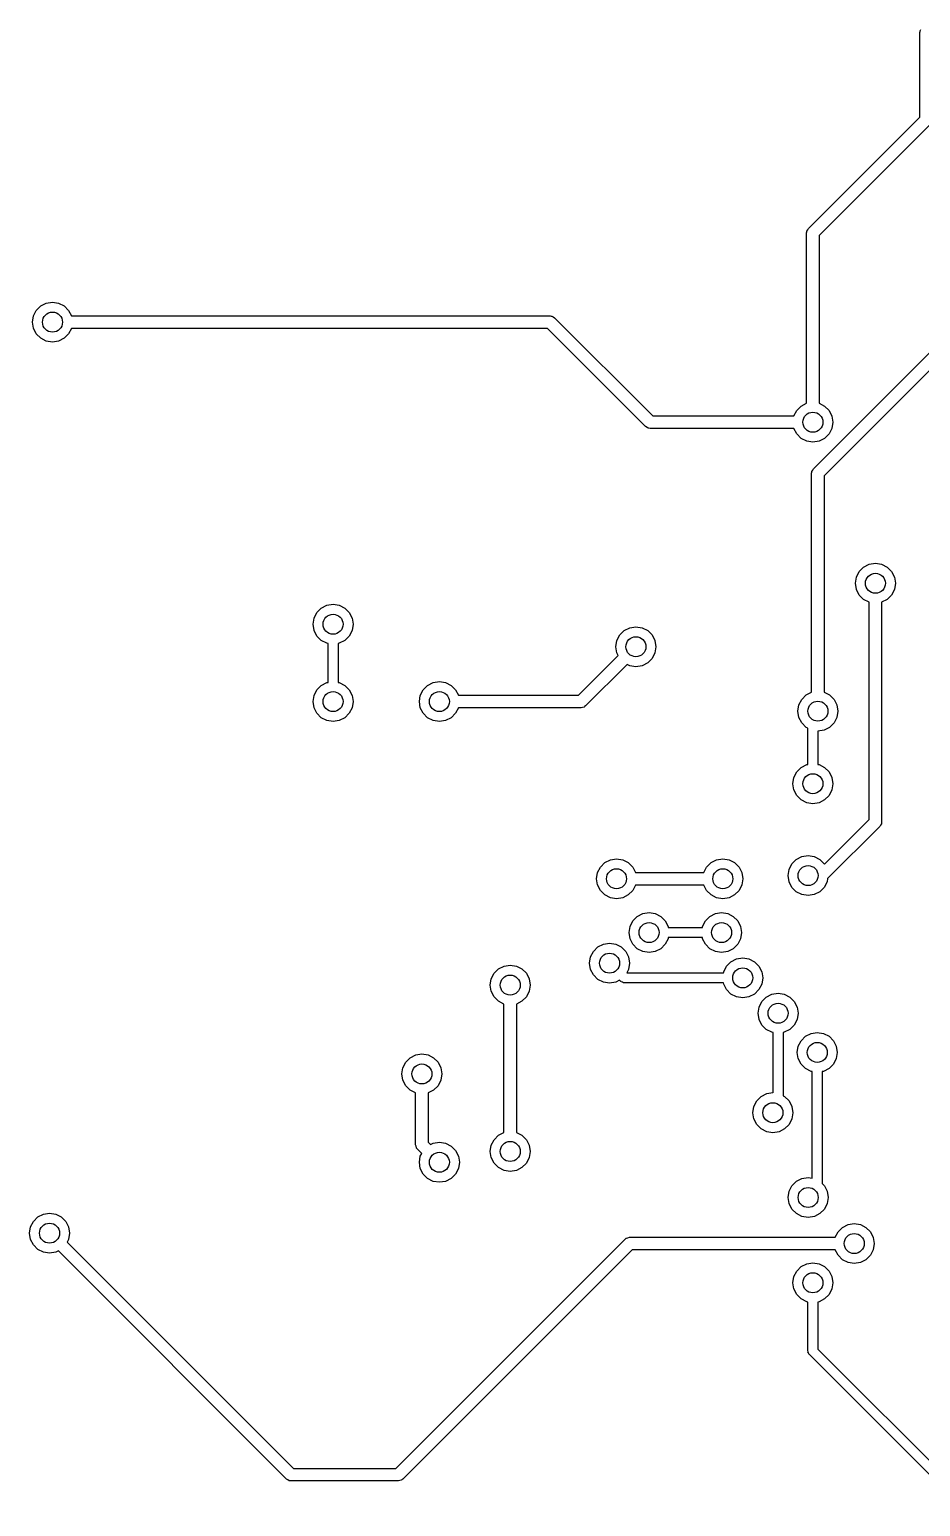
# Model space of a CAD drawing. Extents: x 3.41 to 5.54, y -3.06 to -0.6.
# Drawn here: x 3.47 to 4.171, y -1.916 to -0.754 of the extents above; entities that cross this region are included whole.
import ezdxf

# ---------------------------------------------------------------- set-up
doc = ezdxf.new("R2010")
doc.units = 0
doc.header["$MEASUREMENT"] = 0
doc.layers.add('BLACK', color=7, linetype='CONTINUOUS')

msp = doc.modelspace()

# ---------------------------------------------------------------- linework, layer by layer
at = {"layer": 'BLACK', "linetype": 'CONTINUOUS'}
for p, q in [((4.17093, -0.755387), (4.17098, -0.75529)), ((4.17098, -0.75529), (4.17102, -0.755038)), ((4.17102, -0.755038), (4.17168, -0.75402)), ((4.17082, -0.756436), (4.17094, -0.755568)), ((4.17082, -0.82289), (4.17082, -0.756436)), ((4.17094, -0.755568), (4.17093, -0.755387)), ((4.08313, -0.910573), (4.17082, -0.82289)), ((4.17922, -0.828408), (4.09154, -0.916091)), ((4.08169, -0.914053), (4.08182, -0.913185)), ((4.08169, -1.04804), (4.08169, -0.914053)), ((4.08181, -0.913004), (4.08186, -0.912907)), ((4.08182, -0.913185), (4.08181, -0.913004)), ((4.08186, -0.912907), (4.0819, -0.912655)), ((4.0819, -0.912655), (4.08255, -0.911636)), ((4.08255, -0.911636), (4.08313, -0.910573)), ((4.09154, -0.916091), (4.09154, -1.04804)), ((3.47321, -0.979386), (3.47545, -0.974996)), ((3.47545, -0.974996), (3.47893, -0.971512)), ((3.47893, -0.971512), (3.48332, -0.969275)), ((3.48332, -0.969275), (3.48819, -0.968504)), ((3.48819, -0.968504), (3.49306, -0.969275)), ((3.49306, -0.969275), (3.49745, -0.971512)), ((3.49745, -0.971512), (3.50093, -0.974996)), ((3.50093, -0.974996), (3.50314, -0.979331)), ((3.47244, -0.984252), (3.47321, -0.979386)), ((3.47321, -0.989118), (3.47244, -0.984252)), ((3.50314, -0.979331), (3.87975, -0.979331)), ((3.87975, -0.979331), (3.88062, -0.979456)), ((3.88062, -0.979456), (3.8808, -0.979444)), ((3.8808, -0.979444), (3.8809, -0.979497)), ((3.8809, -0.979497), (3.88115, -0.979533)), ((3.88115, -0.979533), (3.88217, -0.980191)), ((3.88217, -0.980191), (3.88323, -0.980772)), ((3.88323, -0.980772), (3.96053, -1.05807)), ((3.47545, -0.993508), (3.47321, -0.989118)), ((3.47893, -0.996992), (3.47545, -0.993508)), ((3.48332, -0.999229), (3.47893, -0.996992)), ((3.48819, -1), (3.48332, -0.999229)), ((3.49306, -0.999229), (3.48819, -1)), ((3.49745, -0.996992), (3.49306, -0.999229)), ((3.50093, -0.993508), (3.49745, -0.996992)), ((3.50314, -0.989173), (3.50093, -0.993508)), ((3.87771, -0.989173), (3.50314, -0.989173)), ((3.95501, -1.06647), (3.87771, -0.989173)), ((4.08707, -1.09967), (4.17819, -1.00855)), ((4.18659, -1.01407), (4.09547, -1.10519)), ((4.07166, -1.05807), (4.07387, -1.05374)), ((4.07387, -1.05374), (4.07736, -1.05025)), ((4.07736, -1.05025), (4.08169, -1.04804)), ((4.09154, -1.04804), (4.09587, -1.05025)), ((4.09587, -1.05025), (4.09935, -1.05374)), ((4.09935, -1.05374), (4.10159, -1.05813)), ((3.95607, -1.06705), (3.95501, -1.06647)), ((3.95709, -1.06771), (3.95607, -1.06705)), ((3.95734, -1.06775), (3.95709, -1.06771)), ((3.95744, -1.0678), (3.95734, -1.06775)), ((3.95762, -1.06779), (3.95744, -1.0678)), ((3.95849, -1.06791), (3.95762, -1.06779)), ((4.07166, -1.06791), (3.95849, -1.06791)), ((3.96053, -1.05807), (4.07166, -1.05807)), ((4.07387, -1.07225), (4.07166, -1.06791)), ((4.10159, -1.06786), (4.09935, -1.07225)), ((4.10159, -1.05813), (4.10236, -1.06299)), ((4.10236, -1.06299), (4.10159, -1.06786)), ((4.07736, -1.07573), (4.07387, -1.07225)), ((4.08175, -1.07797), (4.07736, -1.07573)), ((4.08661, -1.07874), (4.08175, -1.07797)), ((4.09148, -1.07797), (4.08661, -1.07874)), ((4.09587, -1.07573), (4.09148, -1.07797)), ((4.09935, -1.07225), (4.09587, -1.07573)), ((4.08563, -1.10315), (4.08576, -1.10228)), ((4.08563, -1.27542), (4.08563, -1.10315)), ((4.08574, -1.1021), (4.0858, -1.102)), ((4.08576, -1.10228), (4.08574, -1.1021)), ((4.0858, -1.102), (4.08583, -1.10175)), ((4.08583, -1.10175), (4.08649, -1.10073)), ((4.08649, -1.10073), (4.08707, -1.09967)), ((4.09547, -1.10519), (4.09547, -1.27542)), ((4.12006, -1.18976), (4.12083, -1.1849)), ((4.12083, -1.1849), (4.12306, -1.18051)), ((4.12306, -1.18051), (4.12655, -1.17702)), ((4.12655, -1.17702), (4.13094, -1.17479)), ((4.13094, -1.17479), (4.13581, -1.17402)), ((4.13581, -1.17402), (4.14067, -1.17479)), ((4.14067, -1.17479), (4.14506, -1.17702)), ((4.14506, -1.17702), (4.14855, -1.18051)), ((4.14855, -1.18051), (4.15078, -1.1849)), ((4.15078, -1.1849), (4.15155, -1.18976)), ((4.12083, -1.19463), (4.12006, -1.18976)), ((4.12306, -1.19902), (4.12083, -1.19463)), ((4.15078, -1.19463), (4.14855, -1.19902)), ((4.15155, -1.18976), (4.15078, -1.19463)), ((3.69973, -1.20922), (3.70412, -1.20698)), ((3.70412, -1.20698), (3.70899, -1.20621)), ((3.70899, -1.20621), (3.71385, -1.20698)), ((3.71385, -1.20698), (3.71824, -1.20922)), ((4.12655, -1.2025), (4.12306, -1.19902)), ((4.13088, -1.20471), (4.12655, -1.2025)), ((4.13088, -1.37554), (4.13088, -1.20471)), ((4.14506, -1.2025), (4.14073, -1.20471)), ((4.14073, -1.20471), (4.14073, -1.37757)), ((4.14855, -1.19902), (4.14506, -1.2025)), ((3.69324, -1.22196), (3.69401, -1.21709)), ((3.69401, -1.21709), (3.69625, -1.2127)), ((3.69625, -1.2127), (3.69973, -1.20922)), ((3.71824, -1.20922), (3.72173, -1.2127)), ((3.72173, -1.2127), (3.72397, -1.21709)), ((3.72397, -1.21709), (3.72474, -1.22196)), ((3.69401, -1.22683), (3.69324, -1.22196)), ((3.69625, -1.23122), (3.69401, -1.22683)), ((3.69973, -1.2347), (3.69625, -1.23122)), ((3.72173, -1.23122), (3.71824, -1.2347)), ((3.72397, -1.22683), (3.72173, -1.23122)), ((3.72474, -1.22196), (3.72397, -1.22683)), ((3.93236, -1.23481), (3.93459, -1.23042)), ((3.93459, -1.23042), (3.93808, -1.22693)), ((3.93808, -1.22693), (3.94247, -1.22469)), ((3.94247, -1.22469), (3.94733, -1.22392)), ((3.94733, -1.22392), (3.9522, -1.22469)), ((3.9522, -1.22469), (3.95659, -1.22693)), ((3.95659, -1.22693), (3.96007, -1.23042)), ((3.96007, -1.23042), (3.96231, -1.23481)), ((3.70412, -1.23694), (3.69973, -1.2347)), ((3.70505, -1.23709), (3.70412, -1.23694)), ((3.70505, -1.26768), (3.70505, -1.23709)), ((3.71385, -1.23694), (3.71292, -1.23709)), ((3.71292, -1.23709), (3.71292, -1.26768)), ((3.71824, -1.2347), (3.71385, -1.23694)), ((3.93159, -1.23967), (3.93236, -1.23481)), ((3.93236, -1.24454), (3.93159, -1.23967)), ((3.96231, -1.23481), (3.96308, -1.23967)), ((3.96308, -1.23967), (3.96231, -1.24454)), ((3.90216, -1.27789), (3.93342, -1.24663)), ((3.94038, -1.25359), (3.90768, -1.28629)), ((3.93342, -1.24663), (3.93236, -1.24454)), ((3.94247, -1.25465), (3.94038, -1.25359)), ((3.94733, -1.25542), (3.94247, -1.25465)), ((3.9522, -1.25465), (3.94733, -1.25542)), ((3.95659, -1.25241), (3.9522, -1.25465)), ((3.96007, -1.24893), (3.95659, -1.25241)), ((3.96231, -1.24454), (3.96007, -1.24893)), ((3.69324, -1.28281), (3.69401, -1.27794)), ((3.69401, -1.27794), (3.69625, -1.27355)), ((3.69625, -1.27355), (3.69973, -1.27007)), ((3.69973, -1.27007), (3.70412, -1.26783)), ((3.70412, -1.26783), (3.70505, -1.26768)), ((3.71292, -1.26768), (3.71385, -1.26783)), ((3.71385, -1.26783), (3.71824, -1.27007)), ((3.71824, -1.27007), (3.72173, -1.27355)), ((3.72173, -1.27355), (3.72397, -1.27794)), ((3.72397, -1.27794), (3.72474, -1.28281)), ((3.7769, -1.28281), (3.77767, -1.27794)), ((3.77767, -1.27794), (3.77991, -1.27355)), ((3.77991, -1.27355), (3.78339, -1.27007)), ((3.78339, -1.27007), (3.78778, -1.26783)), ((3.78778, -1.26783), (3.79265, -1.26706)), ((3.79265, -1.26706), (3.79752, -1.26783)), ((3.79752, -1.26783), (3.80191, -1.27007)), ((3.80191, -1.27007), (3.80539, -1.27355)), ((3.80539, -1.27355), (3.8076, -1.27789)), ((3.8076, -1.27789), (3.90216, -1.27789)), ((4.07781, -1.28112), (4.08129, -1.27763)), ((4.08129, -1.27763), (4.08563, -1.27542)), ((4.09547, -1.27542), (4.09981, -1.27763)), ((4.09981, -1.27763), (4.10329, -1.28112)), ((3.69401, -1.28767), (3.69324, -1.28281)), ((3.69625, -1.29206), (3.69401, -1.28767)), ((3.72397, -1.28767), (3.72173, -1.29206)), ((3.72474, -1.28281), (3.72397, -1.28767)), ((3.77767, -1.28767), (3.7769, -1.28281)), ((3.77991, -1.29206), (3.77767, -1.28767)), ((3.8076, -1.28773), (3.80539, -1.29206)), ((3.9042, -1.28773), (3.8076, -1.28773)), ((3.90536, -1.28739), (3.9042, -1.28773)), ((3.90655, -1.28713), (3.90536, -1.28739)), ((3.90675, -1.28698), (3.90655, -1.28713)), ((3.90686, -1.28695), (3.90675, -1.28698)), ((3.90698, -1.28681), (3.90686, -1.28695)), ((3.90768, -1.28629), (3.90698, -1.28681)), ((4.0748, -1.29037), (4.07557, -1.28551)), ((4.07557, -1.28551), (4.07781, -1.28112)), ((4.10329, -1.28112), (4.10553, -1.28551)), ((4.10553, -1.28551), (4.1063, -1.29037)), ((3.69973, -1.29555), (3.69625, -1.29206)), ((3.70412, -1.29779), (3.69973, -1.29555)), ((3.70899, -1.29856), (3.70412, -1.29779)), ((3.71385, -1.29779), (3.70899, -1.29856)), ((3.71824, -1.29555), (3.71385, -1.29779)), ((3.72173, -1.29206), (3.71824, -1.29555)), ((3.78339, -1.29555), (3.77991, -1.29206)), ((3.78778, -1.29779), (3.78339, -1.29555)), ((3.79265, -1.29856), (3.78778, -1.29779)), ((3.79752, -1.29779), (3.79265, -1.29856)), ((3.80191, -1.29555), (3.79752, -1.29779)), ((3.80539, -1.29206), (3.80191, -1.29555)), ((4.07557, -1.29524), (4.0748, -1.29037)), ((4.07781, -1.29963), (4.07557, -1.29524)), ((4.08129, -1.30311), (4.07781, -1.29963)), ((4.10329, -1.29963), (4.09981, -1.30311)), ((4.10553, -1.29524), (4.10329, -1.29963)), ((4.1063, -1.29037), (4.10553, -1.29524)), ((4.08268, -1.30382), (4.08129, -1.30311)), ((4.08268, -1.3323), (4.08268, -1.30382)), ((4.09542, -1.30535), (4.09055, -1.30612)), ((4.09055, -1.30612), (4.09055, -1.3323)), ((4.09981, -1.30311), (4.09542, -1.30535)), ((4.07387, -1.33816), (4.07736, -1.33468)), ((4.07736, -1.33468), (4.08175, -1.33244)), ((4.08175, -1.33244), (4.08268, -1.3323)), ((4.09055, -1.3323), (4.09148, -1.33244)), ((4.09148, -1.33244), (4.09587, -1.33468)), ((4.09587, -1.33468), (4.09935, -1.33816)), ((4.07087, -1.34742), (4.07164, -1.34255)), ((4.07164, -1.35229), (4.07087, -1.34742)), ((4.07164, -1.34255), (4.07387, -1.33816)), ((4.09935, -1.33816), (4.10159, -1.34255)), ((4.10159, -1.34255), (4.10236, -1.34742)), ((4.10236, -1.34742), (4.10159, -1.35229)), ((4.07387, -1.35668), (4.07164, -1.35229)), ((4.07736, -1.36016), (4.07387, -1.35668)), ((4.09935, -1.35668), (4.09587, -1.36016)), ((4.10159, -1.35229), (4.09935, -1.35668)), ((4.08175, -1.3624), (4.07736, -1.36016)), ((4.08661, -1.36317), (4.08175, -1.3624)), ((4.09148, -1.3624), (4.08661, -1.36317)), ((4.09587, -1.36016), (4.09148, -1.3624)), ((4.09568, -1.41073), (4.13088, -1.37554)), ((4.13929, -1.38105), (4.09819, -1.42215)), ((4.13987, -1.37999), (4.13929, -1.38105)), ((4.14052, -1.37897), (4.13987, -1.37999)), ((4.14056, -1.37872), (4.14052, -1.37897)), ((4.14061, -1.37862), (4.14056, -1.37872)), ((4.14073, -1.37757), (4.1406, -1.37844)), ((4.1406, -1.37844), (4.14061, -1.37862)), ((4.07356, -1.407), (4.07795, -1.40477)), ((4.07795, -1.40477), (4.08282, -1.404)), ((4.08282, -1.404), (4.08769, -1.40477)), ((4.08769, -1.40477), (4.09208, -1.407)), ((3.91634, -1.42224), (3.91711, -1.41738)), ((3.91711, -1.41738), (3.91934, -1.41299)), ((3.91934, -1.41299), (3.92283, -1.4095)), ((3.92283, -1.4095), (3.92722, -1.40727)), ((3.92722, -1.40727), (3.93208, -1.4065)), ((3.93208, -1.4065), (3.93695, -1.40727)), ((3.93695, -1.40727), (3.94134, -1.4095)), ((3.94134, -1.4095), (3.94483, -1.41299)), ((3.94483, -1.41299), (3.94703, -1.41732)), ((3.94703, -1.41732), (4.0008, -1.41732)), ((4.0008, -1.41732), (4.00301, -1.41299)), ((4.00301, -1.41299), (4.00649, -1.4095)), ((4.00649, -1.4095), (4.01088, -1.40727)), ((4.01088, -1.40727), (4.01575, -1.4065)), ((4.01575, -1.4065), (4.02061, -1.40727)), ((4.02061, -1.40727), (4.025, -1.4095)), ((4.025, -1.4095), (4.02849, -1.41299)), ((4.02849, -1.41299), (4.03072, -1.41738)), ((4.03072, -1.41738), (4.03149, -1.42224)), ((4.06707, -1.41974), (4.06784, -1.41488)), ((4.06784, -1.41488), (4.07008, -1.41049)), ((4.07008, -1.41049), (4.07356, -1.407)), ((4.09208, -1.407), (4.09556, -1.41049)), ((4.09556, -1.41049), (4.09568, -1.41073)), ((3.91711, -1.42711), (3.91634, -1.42224)), ((3.91934, -1.4315), (3.91711, -1.42711)), ((3.94703, -1.42716), (3.94483, -1.4315)), ((4.0008, -1.42716), (3.94703, -1.42716)), ((4.00301, -1.4315), (4.0008, -1.42716)), ((4.03072, -1.42711), (4.02849, -1.4315)), ((4.03149, -1.42224), (4.03072, -1.42711)), ((4.06784, -1.42461), (4.06707, -1.41974)), ((4.07008, -1.429), (4.06784, -1.42461)), ((4.07356, -1.43248), (4.07008, -1.429)), ((4.09556, -1.429), (4.09208, -1.43248)), ((4.0978, -1.42461), (4.09556, -1.429)), ((4.09819, -1.42215), (4.0978, -1.42461)), ((3.92283, -1.43498), (3.91934, -1.4315)), ((3.92722, -1.43722), (3.92283, -1.43498)), ((3.93208, -1.43799), (3.92722, -1.43722)), ((3.93695, -1.43722), (3.93208, -1.43799)), ((3.94134, -1.43498), (3.93695, -1.43722)), ((3.94483, -1.4315), (3.94134, -1.43498)), ((4.00649, -1.43498), (4.00301, -1.4315)), ((4.01088, -1.43722), (4.00649, -1.43498)), ((4.01575, -1.43799), (4.01088, -1.43722)), ((4.02061, -1.43722), (4.01575, -1.43799)), ((4.025, -1.43498), (4.02061, -1.43722)), ((4.02849, -1.4315), (4.025, -1.43498)), ((4.07795, -1.43472), (4.07356, -1.43248)), ((4.08282, -1.43549), (4.07795, -1.43472)), ((4.08769, -1.43472), (4.08282, -1.43549)), ((4.09208, -1.43248), (4.08769, -1.43472)), ((3.94496, -1.45531), (3.94844, -1.45183)), ((3.94844, -1.45183), (3.95283, -1.44959)), ((3.95283, -1.44959), (3.9577, -1.44882)), ((3.9577, -1.44882), (3.96256, -1.44959)), ((3.96256, -1.44959), (3.96695, -1.45183)), ((3.96695, -1.45183), (3.97044, -1.45531)), ((4.002, -1.45531), (4.00549, -1.45183)), ((4.00549, -1.45183), (4.00988, -1.44959)), ((4.00988, -1.44959), (4.01474, -1.44882)), ((4.01474, -1.44882), (4.01961, -1.44959)), ((4.01961, -1.44959), (4.024, -1.45183)), ((4.024, -1.45183), (4.02748, -1.45531)), ((3.94195, -1.46457), (3.94272, -1.4597)), ((3.94272, -1.4597), (3.94496, -1.45531)), ((3.97044, -1.45531), (3.97267, -1.4597)), ((3.97267, -1.4597), (3.97282, -1.46063)), ((3.97282, -1.46063), (3.99962, -1.46063)), ((3.99962, -1.46063), (3.99977, -1.4597)), ((3.99977, -1.4597), (4.002, -1.45531)), ((4.02748, -1.45531), (4.02972, -1.4597)), ((4.02972, -1.4597), (4.03049, -1.46457)), ((3.91733, -1.47593), (3.92172, -1.47369)), ((3.92172, -1.47369), (3.92659, -1.47292)), ((3.92659, -1.47292), (3.93146, -1.47369)), ((3.93146, -1.47369), (3.93585, -1.47593)), ((3.94272, -1.46943), (3.94195, -1.46457)), ((3.94496, -1.47382), (3.94272, -1.46943)), ((3.94844, -1.47731), (3.94496, -1.47382)), ((3.97044, -1.47382), (3.96695, -1.47731)), ((3.97267, -1.46943), (3.97044, -1.47382)), ((3.97282, -1.4685), (3.97267, -1.46943)), ((3.99962, -1.4685), (3.97282, -1.4685)), ((3.99977, -1.46943), (3.99962, -1.4685)), ((4.002, -1.47382), (3.99977, -1.46943)), ((4.00549, -1.47731), (4.002, -1.47382)), ((4.02748, -1.47382), (4.024, -1.47731)), ((4.02972, -1.46943), (4.02748, -1.47382)), ((4.03049, -1.46457), (4.02972, -1.46943)), ((3.91084, -1.48867), (3.91161, -1.4838)), ((3.91161, -1.4838), (3.91385, -1.47941)), ((3.91385, -1.47941), (3.91733, -1.47593)), ((3.93585, -1.47593), (3.93933, -1.47941)), ((3.93933, -1.47941), (3.94157, -1.4838)), ((3.94157, -1.4838), (3.94234, -1.48867)), ((3.95283, -1.47954), (3.94844, -1.47731)), ((3.9577, -1.48031), (3.95283, -1.47954)), ((3.96256, -1.47954), (3.9577, -1.48031)), ((3.96695, -1.47731), (3.96256, -1.47954)), ((4.00988, -1.47954), (4.00549, -1.47731)), ((4.01474, -1.48031), (4.00988, -1.47954)), ((4.01961, -1.47954), (4.01474, -1.48031)), ((4.01865, -1.49097), (4.02213, -1.48748)), ((4.024, -1.47731), (4.01961, -1.47954)), ((4.02213, -1.48748), (4.02652, -1.48525)), ((4.02652, -1.48525), (4.03139, -1.48448)), ((4.03139, -1.48448), (4.03625, -1.48525)), ((4.03625, -1.48525), (4.04064, -1.48748)), ((4.04064, -1.48748), (4.04413, -1.49097)), ((3.83345, -1.50104), (3.83568, -1.49665)), ((3.83568, -1.49665), (3.83917, -1.49316)), ((3.83917, -1.49316), (3.84356, -1.49093)), ((3.84356, -1.49093), (3.84842, -1.49016)), ((3.84842, -1.49016), (3.85329, -1.49093)), ((3.85329, -1.49093), (3.85768, -1.49316)), ((3.85768, -1.49316), (3.86116, -1.49665)), ((3.86116, -1.49665), (3.8634, -1.50104)), ((3.91161, -1.49354), (3.91084, -1.48867)), ((3.91385, -1.49793), (3.91161, -1.49354)), ((3.91733, -1.50141), (3.91385, -1.49793)), ((3.94157, -1.49354), (3.94017, -1.49629)), ((3.94017, -1.49629), (4.01626, -1.49629)), ((3.94234, -1.48867), (3.94157, -1.49354)), ((4.01626, -1.49629), (4.01641, -1.49536)), ((4.01641, -1.49536), (4.01865, -1.49097)), ((4.04413, -1.49097), (4.04637, -1.49536)), ((4.04637, -1.49536), (4.04714, -1.50022)), ((3.83268, -1.5059), (3.83345, -1.50104)), ((3.83345, -1.51077), (3.83268, -1.5059)), ((3.8634, -1.50104), (3.86417, -1.5059)), ((3.86417, -1.5059), (3.8634, -1.51077)), ((3.92172, -1.50365), (3.91733, -1.50141)), ((3.92659, -1.50442), (3.92172, -1.50365)), ((3.93146, -1.50365), (3.92659, -1.50442)), ((3.93447, -1.50211), (3.93146, -1.50365)), ((3.93536, -1.50301), (3.93447, -1.50211)), ((3.93565, -1.50315), (3.93536, -1.50301)), ((3.93583, -1.50341), (3.93565, -1.50315)), ((3.93671, -1.50369), (3.93583, -1.50341)), ((3.93753, -1.50411), (3.93671, -1.50369)), ((3.93784, -1.50406), (3.93753, -1.50411)), ((3.93815, -1.50416), (3.93784, -1.50406)), ((4.01626, -1.50416), (3.93815, -1.50416)), ((4.01641, -1.50509), (4.01626, -1.50416)), ((4.01865, -1.50948), (4.01641, -1.50509)), ((4.02213, -1.51296), (4.01865, -1.50948)), ((4.04413, -1.50948), (4.04064, -1.51296)), ((4.04637, -1.50509), (4.04413, -1.50948)), ((4.04714, -1.50022), (4.04637, -1.50509)), ((3.83568, -1.51516), (3.83345, -1.51077)), ((3.83917, -1.51865), (3.83568, -1.51516)), ((3.8435, -1.52085), (3.83917, -1.51865)), ((3.8435, -1.62186), (3.8435, -1.52085)), ((3.85768, -1.51865), (3.85334, -1.52085)), ((3.85334, -1.52085), (3.85334, -1.62186)), ((3.86116, -1.51516), (3.85768, -1.51865)), ((3.8634, -1.51077), (3.86116, -1.51516)), ((4.02652, -1.5152), (4.02213, -1.51296)), ((4.03139, -1.51597), (4.02652, -1.5152)), ((4.03625, -1.5152), (4.03139, -1.51597)), ((4.04064, -1.51296), (4.03625, -1.5152)), ((4.04424, -1.52318), (4.04647, -1.51879)), ((4.04647, -1.51879), (4.04996, -1.51531)), ((4.04996, -1.51531), (4.05435, -1.51307)), ((4.05435, -1.51307), (4.05921, -1.5123)), ((4.05921, -1.5123), (4.06408, -1.51307)), ((4.06408, -1.51307), (4.06847, -1.51531)), ((4.06847, -1.51531), (4.07195, -1.51879)), ((4.07195, -1.51879), (4.07419, -1.52318)), ((4.04347, -1.52805), (4.04424, -1.52318)), ((4.04424, -1.53292), (4.04347, -1.52805)), ((4.04647, -1.53731), (4.04424, -1.53292)), ((4.07419, -1.53292), (4.07195, -1.53731)), ((4.07419, -1.52318), (4.07496, -1.52805)), ((4.07496, -1.52805), (4.07419, -1.53292)), ((4.04996, -1.54079), (4.04647, -1.53731)), ((4.05435, -1.54303), (4.04996, -1.54079)), ((4.05528, -1.54317), (4.05435, -1.54303)), ((4.05528, -1.59058), (4.05528, -1.54317)), ((4.06408, -1.54303), (4.06315, -1.54317)), ((4.06315, -1.54317), (4.06315, -1.59293)), ((4.06847, -1.54079), (4.06408, -1.54303)), ((4.07195, -1.53731), (4.06847, -1.54079)), ((4.0808, -1.54616), (4.08519, -1.54392)), ((4.08519, -1.54392), (4.09006, -1.54315)), ((4.09006, -1.54315), (4.09493, -1.54392)), ((4.09493, -1.54392), (4.09932, -1.54616)), ((4.07431, -1.5589), (4.07508, -1.55403)), ((4.07508, -1.55403), (4.07732, -1.54964)), ((4.07732, -1.54964), (4.0808, -1.54616)), ((4.09932, -1.54616), (4.1028, -1.54964)), ((4.1028, -1.54964), (4.10504, -1.55403)), ((4.10504, -1.55403), (4.10581, -1.5589)), ((3.76394, -1.57097), (3.76618, -1.56658)), ((3.76618, -1.56658), (3.76966, -1.5631)), ((3.76966, -1.5631), (3.77405, -1.56086)), ((3.77405, -1.56086), (3.77892, -1.56009)), ((3.77892, -1.56009), (3.78378, -1.56086)), ((3.78378, -1.56086), (3.78817, -1.5631)), ((3.78817, -1.5631), (3.79166, -1.56658)), ((3.79166, -1.56658), (3.7939, -1.57097)), ((4.07508, -1.56376), (4.07431, -1.5589)), ((4.07732, -1.56815), (4.07508, -1.56376)), ((4.0808, -1.57164), (4.07732, -1.56815)), ((4.1028, -1.56815), (4.09932, -1.57164)), ((4.10504, -1.56376), (4.1028, -1.56815)), ((4.10581, -1.5589), (4.10504, -1.56376)), ((3.76317, -1.57584), (3.76394, -1.57097)), ((3.76394, -1.5807), (3.76317, -1.57584)), ((3.7939, -1.57097), (3.79467, -1.57584)), ((3.79467, -1.57584), (3.7939, -1.5807)), ((4.08519, -1.57387), (4.0808, -1.57164)), ((4.08612, -1.57402), (4.08519, -1.57387)), ((4.08612, -1.65778), (4.08612, -1.57402)), ((4.09493, -1.57387), (4.094, -1.57402)), ((4.094, -1.57402), (4.094, -1.66213)), ((4.09932, -1.57164), (4.09493, -1.57387)), ((3.76618, -1.58509), (3.76394, -1.5807)), ((3.76966, -1.58858), (3.76618, -1.58509)), ((3.774, -1.59078), (3.76966, -1.58858)), ((3.774, -1.63161), (3.774, -1.59078)), ((3.78817, -1.58858), (3.78384, -1.59078)), ((3.78384, -1.59078), (3.78384, -1.62957)), ((3.79166, -1.58509), (3.78817, -1.58858)), ((3.7939, -1.5807), (3.79166, -1.58509)), ((4.04586, -1.59356), (4.05025, -1.59132)), ((4.05025, -1.59132), (4.05512, -1.59055)), ((4.05512, -1.59055), (4.05528, -1.59058)), ((4.03937, -1.6063), (4.04014, -1.60143)), ((4.04014, -1.60143), (4.04238, -1.59704)), ((4.04238, -1.59704), (4.04586, -1.59356)), ((4.06315, -1.59293), (4.06437, -1.59356)), ((4.06437, -1.59356), (4.06786, -1.59704)), ((4.06786, -1.59704), (4.0701, -1.60143)), ((4.0701, -1.60143), (4.07087, -1.6063)), ((4.04014, -1.61117), (4.03937, -1.6063)), ((4.04238, -1.61556), (4.04014, -1.61117)), ((4.0701, -1.61117), (4.06786, -1.61556)), ((4.07087, -1.6063), (4.0701, -1.61117)), ((3.83568, -1.62755), (3.83917, -1.62407)), ((3.83917, -1.62407), (3.8435, -1.62186)), ((3.85334, -1.62186), (3.85768, -1.62407)), ((3.85768, -1.62407), (3.86116, -1.62755)), ((4.04586, -1.61904), (4.04238, -1.61556)), ((4.05025, -1.62128), (4.04586, -1.61904)), ((4.05512, -1.62205), (4.05025, -1.62128)), ((4.05998, -1.62128), (4.05512, -1.62205)), ((4.06437, -1.61904), (4.05998, -1.62128)), ((4.06786, -1.61556), (4.06437, -1.61904)), ((3.77434, -1.63277), (3.774, -1.63161)), ((3.77459, -1.63396), (3.77434, -1.63277)), ((3.77475, -1.63416), (3.77459, -1.63396)), ((3.77478, -1.63427), (3.77475, -1.63416)), ((3.77491, -1.63439), (3.77478, -1.63427)), ((3.77544, -1.63509), (3.77491, -1.63439)), ((3.77874, -1.63839), (3.77544, -1.63509)), ((3.77767, -1.64047), (3.77874, -1.63839)), ((3.78384, -1.62957), (3.7857, -1.63143)), ((3.7857, -1.63143), (3.78778, -1.63036)), ((3.78778, -1.63036), (3.79265, -1.62959)), ((3.79265, -1.62959), (3.79752, -1.63036)), ((3.79752, -1.63036), (3.80191, -1.6326)), ((3.80191, -1.6326), (3.80539, -1.63608)), ((3.80539, -1.63608), (3.80763, -1.64047)), ((3.83268, -1.63681), (3.83345, -1.63194)), ((3.83345, -1.64168), (3.83268, -1.63681)), ((3.83345, -1.63194), (3.83568, -1.62755)), ((3.86116, -1.62755), (3.8634, -1.63194)), ((3.8634, -1.63194), (3.86417, -1.63681)), ((3.86417, -1.63681), (3.8634, -1.64168)), ((3.7769, -1.64534), (3.77767, -1.64047)), ((3.77767, -1.65021), (3.7769, -1.64534)), ((3.77991, -1.6546), (3.77767, -1.65021)), ((3.80763, -1.65021), (3.80539, -1.6546)), ((3.80763, -1.64047), (3.8084, -1.64534)), ((3.8084, -1.64534), (3.80763, -1.65021)), ((3.83568, -1.64607), (3.83345, -1.64168)), ((3.83917, -1.64955), (3.83568, -1.64607)), ((3.84356, -1.65179), (3.83917, -1.64955)), ((3.85768, -1.64955), (3.85329, -1.65179)), ((3.86116, -1.64607), (3.85768, -1.64955)), ((3.8634, -1.64168), (3.86116, -1.64607)), ((3.78339, -1.65808), (3.77991, -1.6546)), ((3.78778, -1.66032), (3.78339, -1.65808)), ((3.79265, -1.66109), (3.78778, -1.66032)), ((3.79752, -1.66032), (3.79265, -1.66109)), ((3.80191, -1.65808), (3.79752, -1.66032)), ((3.80539, -1.6546), (3.80191, -1.65808)), ((3.84842, -1.65256), (3.84356, -1.65179)), ((3.85329, -1.65179), (3.84842, -1.65256)), ((4.07015, -1.66376), (4.07363, -1.66028)), ((4.07363, -1.66028), (4.07802, -1.65804)), ((4.07802, -1.65804), (4.08289, -1.65727)), ((4.08289, -1.65727), (4.08612, -1.65778)), ((4.06714, -1.67302), (4.06791, -1.66815)), ((4.06791, -1.67788), (4.06714, -1.67302)), ((4.06791, -1.66815), (4.07015, -1.66376)), ((4.094, -1.66213), (4.09563, -1.66376)), ((4.09563, -1.66376), (4.09787, -1.66815)), ((4.09787, -1.66815), (4.09864, -1.67302)), ((4.09864, -1.67302), (4.09787, -1.67788)), ((4.07015, -1.68227), (4.06791, -1.67788)), ((4.07363, -1.68576), (4.07015, -1.68227)), ((4.09563, -1.68227), (4.09215, -1.68576)), ((4.09787, -1.67788), (4.09563, -1.68227)), ((3.47014, -1.70111), (3.47091, -1.69625)), ((3.47091, -1.69625), (3.47315, -1.69186)), ((3.47315, -1.69186), (3.47663, -1.68837)), ((3.47663, -1.68837), (3.48102, -1.68614)), ((3.48102, -1.68614), (3.48589, -1.68537)), ((3.48589, -1.68537), (3.49076, -1.68614)), ((3.49076, -1.68614), (3.49515, -1.68837)), ((3.49515, -1.68837), (3.49863, -1.69186)), ((3.49863, -1.69186), (3.50087, -1.69625)), ((3.50087, -1.69625), (3.50164, -1.70111)), ((4.07802, -1.68799), (4.07363, -1.68576)), ((4.08289, -1.68876), (4.07802, -1.68799)), ((4.08776, -1.68799), (4.08289, -1.68876)), ((4.09215, -1.68576), (4.08776, -1.68799)), ((4.1064, -1.70001), (4.10988, -1.69653)), ((4.10988, -1.69653), (4.11427, -1.69429)), ((4.11427, -1.69429), (4.11914, -1.69352)), ((4.11914, -1.69352), (4.12401, -1.69429)), ((4.12401, -1.69429), (4.1284, -1.69653)), ((4.1284, -1.69653), (4.13188, -1.70001)), ((3.47091, -1.70598), (3.47014, -1.70111)), ((3.47315, -1.71037), (3.47091, -1.70598)), ((3.50087, -1.70598), (3.4998, -1.70807)), ((3.4998, -1.70807), (3.67795, -1.88622)), ((3.50164, -1.70111), (3.50087, -1.70598)), ((3.75836, -1.88622), (3.93879, -1.70579)), ((3.93879, -1.70579), (3.93949, -1.70526)), ((3.93949, -1.70526), (3.93961, -1.70513)), ((3.93961, -1.70513), (3.93971, -1.7051)), ((3.93971, -1.7051), (3.93992, -1.70494)), ((3.93992, -1.70494), (3.9411, -1.70469)), ((3.9411, -1.70469), (3.94227, -1.70435)), ((3.94227, -1.70435), (4.10419, -1.70435)), ((4.10419, -1.70435), (4.1064, -1.70001)), ((4.13188, -1.70001), (4.13412, -1.7044)), ((4.13412, -1.7044), (4.13489, -1.70927)), ((3.47663, -1.71386), (3.47315, -1.71037)), ((3.48102, -1.71609), (3.47663, -1.71386)), ((3.48589, -1.71686), (3.48102, -1.71609)), ((3.49076, -1.71609), (3.48589, -1.71686)), ((3.49284, -1.71503), (3.49076, -1.71609)), ((3.67243, -1.89462), (3.49284, -1.71503)), ((3.9443, -1.71419), (3.76388, -1.89462)), ((4.10419, -1.71419), (3.9443, -1.71419)), ((4.1064, -1.71852), (4.10419, -1.71419)), ((4.10988, -1.72201), (4.1064, -1.71852)), ((4.13188, -1.71852), (4.1284, -1.72201)), ((4.13412, -1.71413), (4.13188, -1.71852)), ((4.13489, -1.70927), (4.13412, -1.71413)), ((4.07164, -1.73529), (4.07387, -1.7309)), ((4.07387, -1.7309), (4.07736, -1.72742)), ((4.07736, -1.72742), (4.08175, -1.72518)), ((4.08175, -1.72518), (4.08661, -1.72441)), ((4.08661, -1.72441), (4.09148, -1.72518)), ((4.09148, -1.72518), (4.09587, -1.72742)), ((4.09587, -1.72742), (4.09935, -1.7309)), ((4.09935, -1.7309), (4.10159, -1.73529)), ((4.11427, -1.72425), (4.10988, -1.72201)), ((4.11914, -1.72502), (4.11427, -1.72425)), ((4.12401, -1.72425), (4.11914, -1.72502)), ((4.1284, -1.72201), (4.12401, -1.72425)), ((4.07087, -1.74016), (4.07164, -1.73529)), ((4.07164, -1.74502), (4.07087, -1.74016)), ((4.10159, -1.73529), (4.10236, -1.74016)), ((4.10236, -1.74016), (4.10159, -1.74502)), ((4.07387, -1.74941), (4.07164, -1.74502)), ((4.07736, -1.7529), (4.07387, -1.74941)), ((4.08175, -1.75513), (4.07736, -1.7529)), ((4.09587, -1.7529), (4.09148, -1.75513)), ((4.09935, -1.74941), (4.09587, -1.7529)), ((4.10159, -1.74502), (4.09935, -1.74941)), ((4.08268, -1.75528), (4.08175, -1.75513)), ((4.08268, -1.7939), (4.08268, -1.75528)), ((4.09148, -1.75513), (4.09055, -1.75528)), ((4.09055, -1.75528), (4.09055, -1.79227)), ((4.08278, -1.7942), (4.08268, -1.7939)), ((4.08273, -1.79451), (4.08278, -1.7942)), ((4.08314, -1.79534), (4.08273, -1.79451)), ((4.08343, -1.79621), (4.08314, -1.79534)), ((4.08369, -1.7964), (4.08343, -1.79621)), ((4.08383, -1.79668), (4.08369, -1.7964)), ((4.2033, -1.91615), (4.08383, -1.79668)), ((4.09055, -1.79227), (4.20771, -1.90943)), ((3.67795, -1.88622), (3.75836, -1.88622)), ((3.6735, -1.8952), (3.67243, -1.89462)), ((3.67452, -1.89586), (3.6735, -1.8952)), ((3.67477, -1.89589), (3.67452, -1.89586)), ((3.67487, -1.89595), (3.67477, -1.89589)), ((3.67505, -1.89593), (3.67487, -1.89595)), ((3.67591, -1.89606), (3.67505, -1.89593)), ((3.7604, -1.89606), (3.67591, -1.89606)), ((3.76156, -1.89572), (3.7604, -1.89606)), ((3.76274, -1.89546), (3.76156, -1.89572)), ((3.76295, -1.89531), (3.76274, -1.89546)), ((3.76306, -1.89528), (3.76295, -1.89531)), ((3.76317, -1.89514), (3.76306, -1.89528)), ((3.76388, -1.89462), (3.76317, -1.89514))]:
    msp.add_line(p, q, dxfattribs=at)
at = {"layer": 'BLACK'}
for centre in [(3.48819, -0.984252), (4.08661, -1.06299), (4.13581, -1.18976), (3.70899, -1.22196), (3.94733, -1.23967), (3.70899, -1.28281), (3.79265, -1.28281), (4.09055, -1.29037), (4.08661, -1.34742), (3.93208, -1.42224), (4.01575, -1.42224), (4.08282, -1.41974), (3.9577, -1.46457), (4.01474, -1.46457), (3.92659, -1.48867), (3.84842, -1.5059), (4.03139, -1.50022), (4.05921, -1.52805), (4.09006, -1.5589), (3.77892, -1.57584), (4.05512, -1.6063), (3.79265, -1.64534), (3.84842, -1.63681), (4.08289, -1.67302), (3.48589, -1.70111), (4.11914, -1.70927), (4.08661, -1.74016)]:
    msp.add_circle(centre, 0.007874, dxfattribs=at)

doc.saveas('drawing.dxf')
